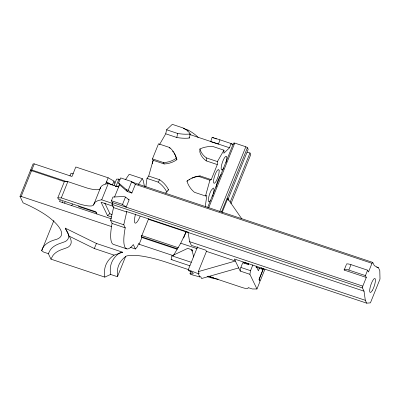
<?xml version="1.0" encoding="UTF-8"?>
<svg xmlns="http://www.w3.org/2000/svg" width="400" height="400" viewBox="0 0 400 400"><rect width="100%" height="100%" fill="white"/><g stroke="black" fill="none" stroke-linecap="round" stroke-linejoin="round"><path stroke-width="0.6" d="M211.065 141.785A22 0.45 18.7 0 0 210.67 141.675L212.12 137.4A22 0.45 18.7 0 1 219.935 139.82L231 143.515L229.55 147.785L223.845 153.2L223.955 150.195L212.885 146.5A22 16.4 2.2 0 0 199.93 148.955L199.815 151.96A22 16.4 2.2 0 0 206.23 160.88L217.3 164.575L211.225 179.66L209.915 180.18L198.845 176.485A22 20.9 68.2 0 0 186.955 181.16A22 20.9 68.2 0 0 194.44 192.295L205.51 195.99L206.815 195.465L205.29 206.425M206.23 160.88L206.345 157.875A22 16.4 2.2 0 1 199.93 148.955M217.3 164.575L217.415 161.57L223.955 150.195M191.84 251L191.885 249.76L187.735 248.375L171.9 255.825L171.11 259.515L189.93 265.795M145.815 186.915L147.005 178.39L148.695 176.07L153.105 160.26L152.445 158.885L158.52 143.8L169.59 147.495A22 20.695 -25.7 0 1 176.24 158.27L176.9 159.645A22 20.695 -25.7 0 1 164.175 163.955L153.105 160.26M126.79 248.855L113.645 244.47A37.6 9.145 -71.5 0 1 111.845 224.61L112.1 223.455L110.625 220.39L113.55 207.585L112.005 204.37L112.33 202.555L111.445 200.72L112.925 197.05L123.75 196.495L125.475 197.07L129.125 199.83L126.17 207.175L122.515 204.415L111.445 200.72M208.145 276.165L242.345 287.575A7.52 1.775 21.9 0 0 248.155 287.59L252.31 288.975L256.96 288.985L249.89 274.295L240.215 271.07L240.865 267.44L242.765 262.69L248.3 264.535L248.76 263.4M249.89 274.295L250.54 270.67L252.865 264.9M131.765 182L372.76 262.42L374.305 265.635L378.425 267.765L379.8 270.615L380 279.08L370.42 302.855L366.69 303.155L365.32 300.3L364.02 291.17L362.475 287.955L362.8 286.14L366.305 277.44L365.42 275.605L348.815 270.065A6.015 1.42 21.9 0 0 344.165 270.05L346.13 265.17M165.725 133.805L166.59 129.765L172.3 124.355L183.375 128.05A22 8.85 12.1 0 1 190.205 133.985L189.335 138.025A22 8.85 12.1 0 1 176.795 137.5L165.725 133.805L159.495 144.635M176.795 137.5L177.66 133.46A22 8.85 12.1 0 0 190.205 133.985M197.55 246.755L188.265 269.8L198.285 273.725L199.17 273.47L198.285 271.635L235.37 261.025L206.45 251.37L205.86 250.215L191.365 245.375L189.575 241.655L188.055 232.065L126.49 211.515L126.695 211.97L123.77 224.775L125.245 227.84L124.99 229A37.6 9.145 -71.5 0 0 132.8 245.23L133.285 244.55L135.425 248.99L137.34 246.75L138.71 243.36L139.15 244.28L173.28 255.665M205.51 195.99L209.915 180.18M125.63 256.41L117.58 276.39L116.25 276.325L110.615 274.445L104.825 277.125L50.98 259.16L48.34 253.665L43.635 252.095L41.71 250.725L42.14 249.28A204.575 48.225 21.9 0 1 53.975 240.085L55.615 239.615A85.73 20.21 21.9 0 0 53.475 221.035L51.425 219.265A46.19 10.89 21.9 0 0 23.095 202.85L20 196.425L30.375 170.665L31.54 170.67L64.815 181.77M219.935 139.82L218.485 144.095A22 0.45 18.7 0 0 211.515 141.915M31.165 171.06L30.65 169.985L33.11 163.885L34.27 163.89L71.98 176.475L75.805 166.985L108.145 177.775L113.965 181.115L115.01 183.285M20 196.425L21.165 196.425L31.54 170.67M30.65 169.985L31.815 169.99L34.27 163.89M96.895 213.93L95.83 211.725L58.47 199.26L57.805 197.88L64.36 181.615L67.85 181.625L86.93 187.99A20.63 4.865 21.9 0 0 100.295 188.35A75.2 17.725 21.9 0 1 108.27 183.555L118.65 187.015M60.22 199.815L59.525 201.54L111.475 218.875M69.93 175.975L71.07 173.15L73.41 173.93M57.805 197.88L61.295 197.89L67.85 181.625M41.71 250.725L53.9 220.47M71.71 205.72L72.405 203.995M61.295 197.89L80.375 204.255A20.63 4.865 21.9 0 0 93.74 204.615L100.605 187.45M105.635 184.015L108.145 177.775M93.74 204.615A75.2 17.725 21.9 0 1 101.715 199.82L108.27 183.555M112.33 185.185L113.965 181.115M113.915 185.715L116.575 179.11L118.9 179.115L120.065 179.5M115.795 186.825L118.9 179.115M135.36 184.35L131.855 193.05L127.365 191.55L119.5 184.76L118.615 182.925L120.64 177.895L131.71 181.59L135.36 184.35L371.995 263.315L372.76 262.42M114.49 197.19L119.5 184.76M122.515 204.415L125.475 197.07M131.855 193.05L128.205 190.29L131.71 181.59M148.66 218.655L141.44 236.58L141.88 237.5L177.185 249.28M139.15 244.28L141.88 237.5M183.625 238.065L186.105 231.89L188.46 232.675M207.73 207.28L233.595 143.07L234.76 143.075L245.83 146.765L247.435 147.69L248.205 149.285L227.93 199.605M208.66 207.86L234.76 143.075M238.685 267.91L201.6 278.52L200.72 276.685L199.83 276.935L190.475 274.39L190.025 273.46L190.955 271.155M219.73 211.555L245.83 146.765M221.51 212.035L247.435 147.69M198.285 271.635L206.45 251.37M222.125 212.465L227.72 198.565L241.795 218.85M230.175 202.14L249.98 152.975L247.065 152.245M230.94 203.74L250.75 154.575L249.98 152.975M259.525 268.015L258.4 270.805L256.08 265.985M263.32 268.665L258.97 279.465L259.965 281.53L256.96 288.985M263.645 268.36L259.355 279.015L260.235 280.855L264.985 269.07M348.815 270.065L351 264.64L367.605 270.18L368.49 272.02L371.995 263.315M365.42 275.605L367.605 270.18M96.45 243.48L65.25 228.135L69.19 236.175L94.29 248.515L96.45 243.48L122.615 252.21L113.835 255.22L111.38 257.225A345.215 81.38 21.9 0 0 104.48 273.885L104.825 277.125M173.365 255.595L180.74 243.22L186.105 231.89L148.455 219.315M187.5 131.095L188 130.05L183.335 128.495M48.34 253.665L50.13 250.23A197.015 46.445 21.9 0 1 60.55 243.25L65.17 241.595A93.3 21.995 21.9 0 0 67.83 232.725L65.25 228.135M50.98 259.16L52.62 256.015A192.54 45.39 21.9 0 1 62.805 249.19L67.54 247.49A97.78 23.05 21.9 0 0 70.325 238.2L69.19 236.175M125.51 179.625L129.195 174.295L142.34 178.68L143.415 180.92A151.905 36.95 -71.5 0 0 144.525 186.505M138.325 184.5L142.34 178.68M147.005 178.39L158.075 182.085L159.77 179.765A22 16.96 36.1 0 1 168.52 189.695L166.825 192.015A22 16.96 36.1 0 1 165.37 193.06M256.03 267.13L262.3 269.22L263.065 268.325M210.37 200.69L209.125 201.775A7.22 1.755 -71.5 0 1 208.595 197.84A7.22 1.755 -71.5 0 1 211.255 190.29L213.23 188.05A7.22 1.755 -71.5 0 1 213.295 193.99M113.335 206.315L101.075 202.22L107.525 215.63L109.875 213.625L112.005 214.82M119.455 253.01L117.1 254.93A340.74 80.325 21.9 0 0 110.29 271.37L110.615 274.445M186.955 181.16L187.83 180.81M198.845 176.485L200.155 175.965L211.225 179.66M119.98 252.875L122.615 252.21M115.565 186.5L119.145 185.895M190.025 273.46L190.74 273.67A4.51 1.065 21.9 0 0 193.175 273.365A4.51 1.065 21.9 0 0 189.46 271.01L188.715 270.735L188.265 269.8M231.255 143.97L233.005 144.555M189.585 134.45L229.55 147.785M166.59 129.765L177.66 133.46M206.345 157.875L217.415 161.57M152.445 158.885L163.515 162.58A22 20.695 -25.7 0 0 176.24 158.27M148.695 176.07L159.77 179.765M376.65 267.17L378.425 267.765M118.615 182.925L126.48 189.715L128.205 190.29M344.165 270.05L366.305 277.44M128.02 199.46L129.125 199.83M31.815 169.99L67.275 181.825M112.33 202.555L362.8 286.14M112.005 204.37L362.475 287.955M113.55 207.585L126.695 211.97M188.275 232.52L364.02 291.17M189.575 241.655L365.32 300.3M107.525 215.63L111.545 216.97M79.135 206.715L96.435 212.49M366.69 303.155L234.4 259.005L240.215 271.07M180.74 243.22L197.21 248.71M110.625 220.39L123.77 224.775M112.1 223.455L125.245 227.84M240.865 267.44L250.54 270.67M21.165 196.425L111.675 226.63M141.175 236.69L177.18 248.705M171.9 255.825L191.31 262.305M130.28 247.275L135.425 248.99M188.69 269.675L167.465 262.59A57.04 13.445 21.9 0 0 126.175 256.14A333.185 78.54 21.9 0 0 117.33 274L117.58 276.39M94.29 248.515L114.145 255.145M101.715 199.82L112.67 203.475M141.315 235.39L178.385 247.77M231 143.515L233.145 144.445M111.8 184.88L106.51 181.845L107.31 183.51M261.525 267.615L262.3 269.22M227.72 198.565L228.605 200.4M248.405 264.71L247.88 263.63L243.73 262.245L244.25 263.325M169.59 147.495L170.03 148.415M163.515 162.58L164.175 163.955M192.49 251.02L191.885 249.76L193.735 257.02M198.285 273.725L199.83 276.935M126.48 189.715L127.365 191.55M104.765 203.01L109.875 213.625M65.15 202.015A7.52 1.83 -71.5 0 1 64.41 203.055M62.635 202.595A7.52 1.83 -71.5 0 1 62.64 201.36M140.1 216.36A10.53 2.56 -71.5 0 1 135.135 223.1A10.53 2.56 -71.5 0 1 135.585 214.075M346.345 264.63A6.015 1.42 21.9 0 1 351 264.64M213.585 277.545A18.05 4.255 21.9 0 1 211.415 277.07M210.85 276.93A18.05 4.255 21.9 0 1 208.25 276.2M218.23 279.205A21.045 4.96 21.9 0 1 207.08 276.595M79.515 206.63A5.265 1.28 -71.5 0 1 78.735 205.885M172.13 259.585A17.81 4.33 -71.6 0 1 171.11 259.515M152.28 163.655A9.775 2.38 -71.5 0 1 153.325 160.265M189.115 179.955A22 20.9 68.2 0 1 189.995 179.325M191.855 178.22A22 20.9 68.2 0 1 200.155 175.965M215.94 187.27A10.53 2.56 -71.5 0 1 221.26 174.32M226.01 162.53A7.22 1.755 -71.5 0 0 225.375 156.65A7.22 1.755 -71.5 0 0 221.25 167.04L221.16 168.365A7.22 1.755 -71.5 0 0 223.77 167.98M212.985 195.03A7.22 1.755 -71.5 0 1 212.525 196.37M158.075 182.085A22 16.96 36.1 0 1 166.825 192.015M168.52 189.695A22 16.96 36.1 0 1 167.815 190.24M173.89 152.82A22 20.695 -25.7 0 1 176.9 159.645M172.57 151.13A22 20.695 -25.7 0 1 173.255 151.955M188 130.05A22 9.66 25.5 0 1 198.205 137.45M189.05 137.525A22 8.85 12.1 0 1 189.335 138.025M216.515 138.965A22 0.45 18.7 0 1 214.665 138.31M213.78 137.995A22 0.45 18.7 0 1 212.12 137.4M219.14 170.705L219.135 171.885A7.22 1.755 -71.5 0 1 214.595 183.155L214.075 183.275A7.22 1.755 -71.5 0 1 215.275 174.215A7.22 1.755 -71.5 0 1 219.14 170.705M372.16 290.73A7.37 1.795 -71.5 0 0 375.235 278.815A7.37 1.795 -71.5 0 0 370.285 286.83A7.37 1.795 -71.5 0 0 372.16 290.73"/></g></svg>
